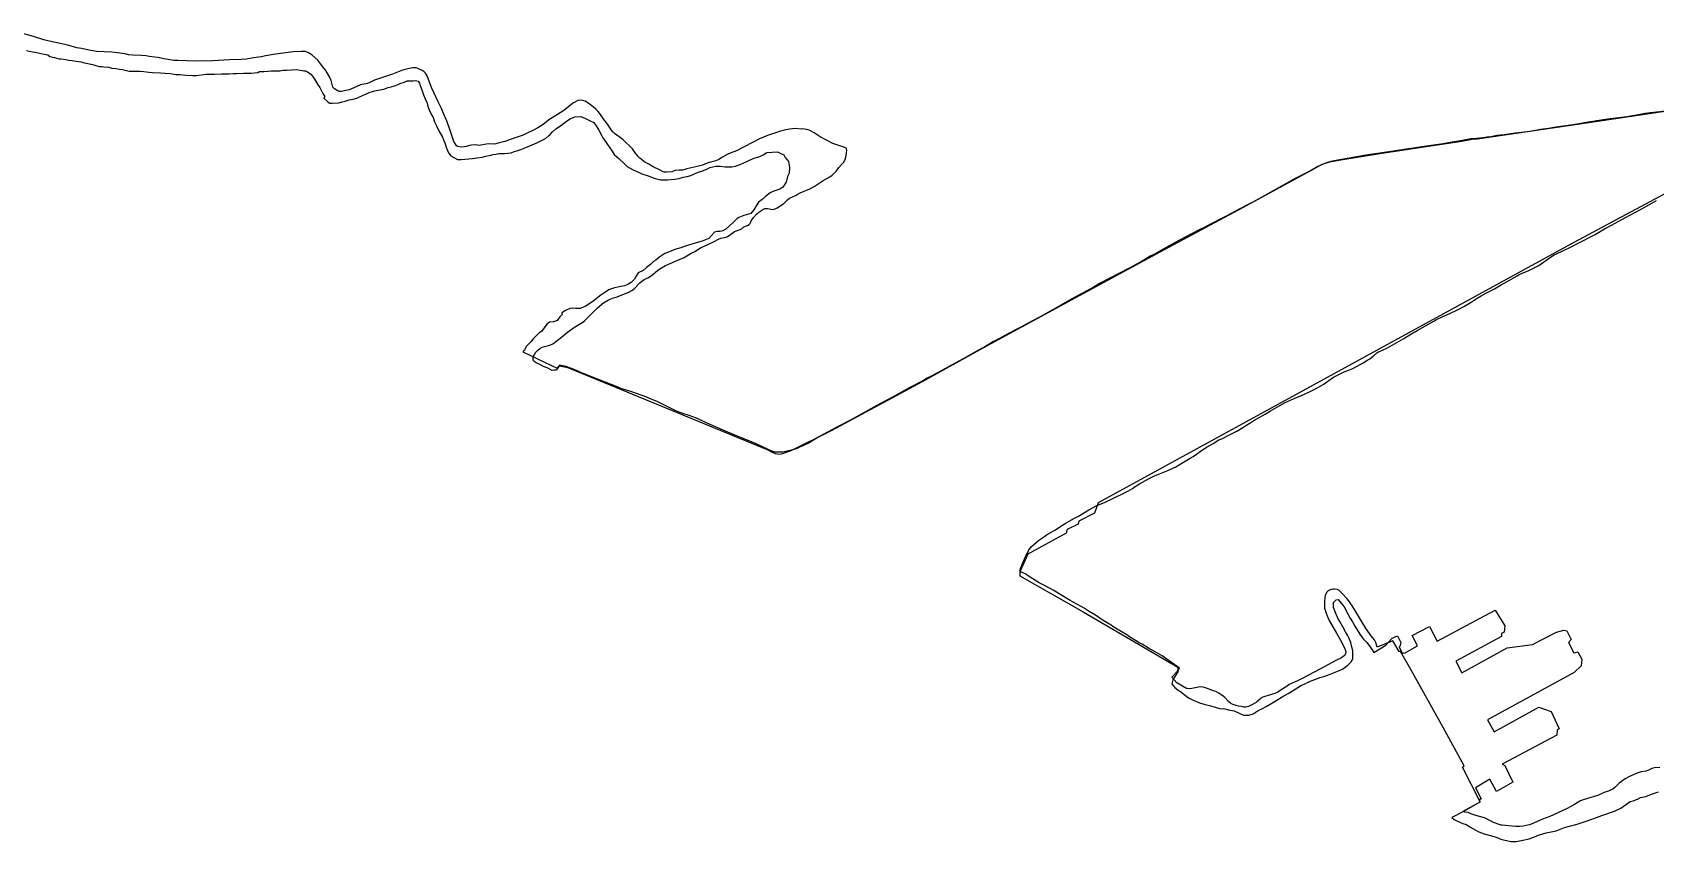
# Model space of a CAD drawing. Extents: x 0 to 800, y 146 to 730.
# Drawn here: x 471.26 to 507.5, y 582.74 to 600.81 of the extents above; entities that cross this region are included whole.
import ezdxf

# ---------------------------------------------------------------- set-up
doc = ezdxf.new("R2010")
doc.units = 0
doc.layers.get('0').update_dxf_attribs({"linetype": 'CONTINUOUS'})

msp = doc.modelspace()

# ---------------------------------------------------------------- linework, layer by layer
at = {"color": 3}
for points in [[(507.803125, 599.059375), (507.38125, 599.009375), (507.271875, 598.99375), (507.075, 598.95625), (506.85625, 598.921875), (506.428125, 598.871875), (506.00625, 598.8), (505.790625, 598.765625), (505.65, 598.746875), (505.228125, 598.68125), (505.10625, 598.659375), (504.93125, 598.6375), (504.7, 598.596875), (504.371875, 598.55625), (504.11875, 598.521875), (503.95625, 598.50625), (503.890625, 598.490625), (503.825, 598.478125), (503.740625, 598.465625), (503.646875, 598.453125), (503.503125, 598.4375), (503.38125, 598.428125), (503.25625, 598.409375), (503.1, 598.378125), (502.959375, 598.35625), (502.759375, 598.31875), (502.54375, 598.290625), (502.28125, 598.25), (502.090625, 598.225), (501.928125, 598.2), (501.746875, 598.16875), (501.546875, 598.140625), (500.984375, 598.05625), (500.828125, 598.028125), (500.446875, 597.959375), (500.253125, 597.921875), (500.153125, 597.89375), (500.103125, 597.875), (499.959375, 597.8125), (499.796875, 597.71875), (499.45625, 597.54375), (499.15, 597.375), (498.70625, 597.13125), (498.571875, 597.05625), (498.50625, 597.01875), (498.434375, 596.98125), (498.375, 596.95), (498.109375, 596.809375), (498.021875, 596.765625), (497.9125, 596.703125), (497.825, 596.6625), (497.565625, 596.528125), (497.409375, 596.44375), (497.328125, 596.403125), (496.984375, 596.225), (496.871875, 596.165625), (496.509375, 595.965625), (496.3, 595.846875), (496.21875, 595.809375), (496.109375, 595.74375), (496.01875, 595.69375), (495.74375, 595.546875), (495.103125, 595.20625), (494.928125, 595.103125), (494.46875, 594.85625), (494.271875, 594.74375), (493.825, 594.49375), (493.746875, 594.45), (493.490625, 594.3125), (493.325, 594.228125), (493.20625, 594.16875), (493.109375, 594.115625), (492.95625, 594.03125), (492.853125, 593.975), (492.71875, 593.90625), (492.546875, 593.8), (492.384375, 593.7125), (492.04375, 593.51875), (491.95625, 593.471875), (491.765625, 593.371875), (491.634375, 593.296875), (491.53125, 593.240625), (491.36875, 593.153125), (491.234375, 593.084375), (491.153125, 593.0375), (490.853125, 592.88125), (490.7125, 592.803125), (490.478125, 592.671875), (490.303125, 592.578125), (490.115625, 592.475), (489.590625, 592.1875), (489.5125, 592.140625), (489.190625, 591.978125), (488.834375, 591.7875), (488.603125, 591.646875), (488.44375, 591.56875), (488.384375, 591.54375), (488.33125, 591.515625), (488.234375, 591.484375), (488.015625, 591.434375), (487.8375, 591.434375), (487.76875, 591.459375), (487.684375, 591.49375), (487.415625, 591.61875), (487.328125, 591.65625), (486.928125, 591.81875), (486.73125, 591.903125), (486.321875, 592.08125), (486.16875, 592.153125), (486.084375, 592.190625), (485.921875, 592.25), (485.734375, 592.315625), (485.628125, 592.359375), (485.221875, 592.55625), (485.025, 592.6375), (484.978125, 592.659375), (484.61875, 592.7875), (484.396875, 592.859375), (484.334375, 592.884375), (483.934375, 593.040625), (483.553125, 593.190625), (483.35625, 593.278125), (483.175, 593.346875), (483.025, 593.378125), (482.975, 593.309375), (482.9625, 593.26875), (482.94375, 593.2625), (482.90625, 593.2625), (482.8625, 593.25625), (482.75, 593.315625), (482.6875, 593.340625), (482.55625, 593.409375), (482.50625, 593.428125), (482.484375, 593.44375), (482.459375, 593.465625), (482.440625, 593.49375), (482.440625, 593.5375), (482.4375, 593.5625), (482.459375, 593.6), (482.5, 593.665625), (482.534375, 593.703125), (482.590625, 593.746875), (482.640625, 593.778125), (482.690625, 593.796875), (482.8125, 593.825), (482.878125, 593.853125), (483.06875, 594), (483.20625, 594.1125), (483.365625, 594.225), (483.55, 594.3375), (483.590625, 594.371875), (483.7, 594.478125), (483.775, 594.55625), (483.86875, 594.653125), (483.978125, 594.746875), (484.034375, 594.784375), (484.125, 594.834375), (484.234375, 594.878125), (484.290625, 594.89375), (484.571875, 595.009375), (484.640625, 595.046875), (484.703125, 595.090625), (484.821875, 595.21875), (484.865625, 595.25625), (484.91875, 595.2875), (485.003125, 595.328125), (485.075, 595.371875), (485.21875, 595.490625), (485.265625, 595.525), (485.396875, 595.603125), (485.725, 595.740625), (485.8125, 595.784375), (485.965625, 595.875), (486.046875, 595.91875), (486.175, 596), (486.3375, 596.06875), (486.465625, 596.134375), (486.58125, 596.190625), (486.628125, 596.2125), (486.75, 596.2375), (486.778125, 596.246875), (486.81875, 596.271875), (486.871875, 596.31875), (486.93125, 596.359375), (486.95625, 596.371875), (487.059375, 596.40625), (487.103125, 596.428125), (487.146875, 596.4625), (487.221875, 596.49375), (487.2625, 596.521875), (487.28125, 596.540625), (487.30625, 596.603125), (487.35625, 596.678125), (487.428125, 596.75), (487.48125, 596.796875), (487.546875, 596.840625), (487.6125, 596.871875), (487.64375, 596.878125), (487.675, 596.878125), (487.746875, 596.859375), (487.796875, 596.853125), (487.84375, 596.86875), (487.884375, 596.8875), (488.034375, 596.9875), (488.06875, 597.015625), (488.121875, 597.071875), (488.165625, 597.103125), (488.296875, 597.16875), (488.3375, 597.1875), (488.403125, 597.221875), (488.61875, 597.3125), (488.715625, 597.365625), (488.9125, 597.503125), (489.0625, 597.584375), (489.115625, 597.621875), (489.140625, 597.64375), (489.2125, 597.71875), (489.265625, 597.790625), (489.334375, 597.865625), (489.365625, 597.903125), (489.403125, 597.971875), (489.41875, 598.021875), (489.4375, 598.121875), (489.440625, 598.18125), (489.4375, 598.20625), (489.425, 598.225), (489.4, 598.240625), (489.30625, 598.265625), (489.128125, 598.328125), (488.846875, 598.475), (488.715625, 598.5625), (488.603125, 598.621875), (488.55, 598.640625), (488.446875, 598.653125), (488.425, 598.65), (488.3, 598.659375), (488.165625, 598.64375), (488.040625, 598.625), (487.940625, 598.596875), (487.671875, 598.50625), (487.490625, 598.428125), (487.35, 598.359375), (487.134375, 598.24375), (486.978125, 598.165625), (486.8375, 598.1125), (486.7875, 598.090625), (486.66875, 598.01875), (486.584375, 597.971875), (486.51875, 597.940625), (486.396875, 597.9125), (486.321875, 597.8875), (486.21875, 597.84375), (486.06875, 597.803125), (485.871875, 597.7625), (485.828125, 597.746875), (485.775, 597.73125), (485.696875, 597.734375), (485.609375, 597.721875), (485.534375, 597.69375), (485.41875, 597.684375), (485.365625, 597.6875), (485.34375, 597.69375), (485.259375, 597.7375), (485.121875, 597.803125), (485.025, 597.865625), (484.934375, 597.909375), (484.89375, 597.9375), (484.821875, 597.996875), (484.790625, 598.028125), (484.71875, 598.121875), (484.690625, 598.165625), (484.659375, 598.209375), (484.440625, 598.4125), (484.25625, 598.553125), (484.215625, 598.5875), (484.1875, 598.625), (484.084375, 598.78125), (484.003125, 598.884375), (483.94375, 598.975), (483.890625, 599.040625), (483.8375, 599.096875), (483.78125, 599.146875), (483.6375, 599.246875), (483.596875, 599.271875), (483.546875, 599.2875), (483.5, 599.296875), (483.434375, 599.2875), (483.340625, 599.2375), (483.28125, 599.19375), (483.190625, 599.1125), (483.103125, 599.05), (482.8625, 598.903125), (482.790625, 598.853125), (482.73125, 598.8), (482.6625, 598.753125), (482.546875, 598.678125), (482.446875, 598.621875), (482.303125, 598.559375), (482.23125, 598.521875), (482.16875, 598.496875), (481.990625, 598.440625), (481.80625, 598.375), (481.659375, 598.33125), (481.578125, 598.315625), (481.434375, 598.31875), (481.271875, 598.2875), (481.225, 598.284375), (481.15, 598.29375), (481.0625, 598.290625), (481.015625, 598.284375), (480.946875, 598.259375), (480.896875, 598.25), (480.84375, 598.246875), (480.753125, 598.25625), (480.73125, 598.271875), (480.703125, 598.3125), (480.671875, 598.375), (480.621875, 598.50625), (480.578125, 598.640625), (480.51875, 598.809375), (480.425, 599.0375), (480.39375, 599.10625), (480.315625, 599.259375), (480.171875, 599.575), (480.071875, 599.8375), (480.034375, 599.896875), (480.003125, 599.928125), (479.959375, 599.95625), (479.853125, 600.0125), (479.825, 600.01875), (479.753125, 600.015625), (479.6375, 599.996875), (479.525, 599.9625), (479.3, 599.878125), (478.89375, 599.740625), (478.775, 599.68125), (478.7375, 599.665625), (478.621875, 599.64375), (478.584375, 599.634375), (478.4375, 599.56875), (478.328125, 599.528125), (478.259375, 599.509375), (478.15, 599.490625), (478.10625, 599.490625), (478.08125, 599.5), (478.00625, 599.546875), (477.96875, 599.5875), (477.95625, 599.615625), (477.93125, 599.73125), (477.89375, 599.815625), (477.8125, 599.95625), (477.746875, 600.040625), (477.628125, 600.184375), (477.50625, 600.296875), (477.4625, 600.328125), (477.425, 600.353125), (477.35625, 600.378125), (477.334375, 600.384375), (477.2625, 600.384375), (477.078125, 600.371875), (476.684375, 600.321875), (476.459375, 600.284375), (476.375, 600.2625), (476.196875, 600.240625), (476.040625, 600.2125), (475.928125, 600.2), (475.65625, 600.196875), (475.284375, 600.175), (475.215625, 600.165625), (475.046875, 600.171875), (474.903125, 600.1625), (474.703125, 600.175), (474.509375, 600.178125), (474.41875, 600.18125), (474.2, 600.215625), (474.05, 600.25), (473.8625, 600.26875), (473.796875, 600.28125), (473.69375, 600.290625), (473.503125, 600.296875), (473.40625, 600.309375), (473.328125, 600.328125), (473.03125, 600.36875), (472.6875, 600.384375), (472.565625, 600.4), (472.353125, 600.446875), (472.253125, 600.465625), (472.053125, 600.521875), (471.809375, 600.575), (471.696875, 600.59375), (471.515625, 600.640625), (471.28125, 600.715625), (470.965625, 600.80625)], [(507.596875, 584.396875), (507.478125, 584.3875), (507.41875, 584.36875), (507.359375, 584.340625), (507.2875, 584.315625), (507.178125, 584.29375), (507.090625, 584.26875), (506.915625, 584.19375), (506.825, 584.140625), (506.690625, 584.04375), (506.59375, 583.95), (506.546875, 583.9125), (506.465625, 583.875), (506.353125, 583.834375), (506.209375, 583.771875), (506.075, 583.734375), (505.859375, 583.665625), (505.809375, 583.640625), (505.6875, 583.565625), (505.525, 583.478125), (505.321875, 583.378125), (505.140625, 583.296875), (504.978125, 583.240625), (504.790625, 583.15625), (504.74375, 583.1375), (504.675, 583.1125), (504.546875, 583.084375), (504.459375, 583.078125), (504.375, 583.078125), (504.075, 583.103125), (504.05, 583.10625), (504.00625, 583.11875), (503.878125, 583.16875), (503.784375, 583.215625), (503.7375, 583.24375), (503.684375, 583.26875), (503.484375, 583.31875), (503.378125, 583.359375), (503.359375, 583.36875), (503.315625, 583.3875), (503.2375, 583.396875), (503.228125, 583.403125), (503.20625, 583.41875), (503.584375, 583.625), (503.1875, 584.4), (503.225, 584.43125), (502.759375, 585.290625), (502.0375, 586.58125), (501.80625, 586.98125), (501.771875, 586.9875), (501.6375, 587.225), (501.284375, 587.078125), (501.26875, 587.134375), (501.253125, 587.18125), (501.221875, 587.246875), (501.1875, 587.290625), (501.14375, 587.340625), (501.1125, 587.384375), (501.025, 587.509375), (500.8, 587.8875), (500.740625, 587.984375), (500.653125, 588.1125), (500.609375, 588.16875), (500.5125, 588.275), (500.44375, 588.340625), (500.425, 588.353125), (500.4, 588.365625), (500.33125, 588.378125), (500.303125, 588.378125), (500.259375, 588.36875), (500.234375, 588.3625), (500.190625, 588.340625), (500.171875, 588.321875), (500.15625, 588.3), (500.14375, 588.278125), (500.125, 588.234375), (500.115625, 588.1875), (500.10625, 588.1), (500.10625, 588.0125), (500.109375, 587.953125), (500.115625, 587.928125), (500.128125, 587.88125), (500.15, 587.815625), (500.190625, 587.728125), (500.215625, 587.675), (500.375, 587.396875), (500.46875, 587.234375), (500.54375, 587.084375), (500.56875, 587.025), (500.584375, 586.978125), (500.578125, 586.934375), (500.571875, 586.9125), (500.55625, 586.89375), (500.51875, 586.8625), (500.471875, 586.8375), (500.378125, 586.79375), (500.003125, 586.5875), (499.628125, 586.390625), (499.51875, 586.334375), (499.371875, 586.26875), (499.321875, 586.24375), (499.271875, 586.2125), (499.14375, 586.125), (499.065625, 586.075), (499, 586.046875), (498.775, 585.98125), (498.7125, 585.95625), (498.6875, 585.9375), (498.6, 585.859375), (498.58125, 585.846875), (498.459375, 585.775), (498.409375, 585.753125), (498.38125, 585.746875), (498.35, 585.74375), (498.30625, 585.74375), (498.246875, 585.753125), (498.1875, 585.765625), (498.134375, 585.778125), (498.090625, 585.790625), (498.0625, 585.803125), (498.0125, 585.83125), (497.965625, 585.86875), (497.884375, 585.953125), (497.84375, 585.9875), (497.796875, 586.025), (497.73125, 586.0625), (497.68125, 586.090625), (497.628125, 586.109375), (497.45, 586.175), (497.4, 586.1875), (497.35, 586.19375), (497.296875, 586.190625), (497.146875, 586.159375), (497.1, 586.153125), (497.04375, 586.15625), (497.025, 586.15625), (496.8125, 586.2875), (496.703125, 586.409375), (496.828125, 586.546875), (496.871875, 586.6125), (496.48125, 586.890625), (496.328125, 586.975), (496.178125, 587.05625), (496.034375, 587.146875), (495.984375, 587.171875), (495.753125, 587.3125), (495.69375, 587.353125), (495.44375, 587.503125), (495.38125, 587.54375), (495.34375, 587.571875), (495.16875, 587.678125), (494.99375, 587.796875), (494.85625, 587.875), (494.740625, 587.95), (494.678125, 587.9875), (494.428125, 588.121875), (494.05, 588.353125), (493.871875, 588.45), (493.740625, 588.515625), (493.5375, 588.646875), (493.421875, 588.71875), (493.325, 588.765625), (493.315625, 588.7875), (493.315625, 588.809375), (493.321875, 588.834375), (493.36875, 588.95), (493.45, 589.1375), (493.48125, 589.196875), (493.5, 589.2375), (493.559375, 589.31875), (493.609375, 589.36875), (493.725, 589.459375), (493.8125, 589.525), (493.896875, 589.584375), (493.940625, 589.6125), (494.0375, 589.6625), (494.0875, 589.690625), (494.284375, 589.821875), (494.31875, 589.84375), (494.5125, 589.95), (494.6125, 590.003125), (494.85, 590.146875), (494.946875, 590.2), (495.0125, 590.234375), (495.209375, 590.31875), (495.615625, 590.509375), (495.71875, 590.5625), (495.81875, 590.621875), (495.88125, 590.665625), (495.978125, 590.73125), (496.18125, 590.8375), (496.315625, 590.903125), (496.609375, 591.028125), (496.7875, 591.109375), (496.8875, 591.165625), (497.10625, 591.303125), (497.178125, 591.340625), (497.25, 591.3875), (497.384375, 591.484375), (497.490625, 591.553125), (497.621875, 591.625), (497.75, 591.709375), (497.81875, 591.734375), (497.990625, 591.821875), (498.15, 591.90625), (498.2875, 591.9875), (498.56875, 592.165625), (498.78125, 592.284375), (498.9, 592.359375), (499.1625, 592.50625), (499.23125, 592.540625), (499.43125, 592.63125), (499.596875, 592.7), (499.775, 592.784375), (499.91875, 592.85625), (500.08125, 592.946875), (500.30625, 593.10625), (500.546875, 593.225), (500.66875, 593.271875), (500.74375, 593.303125), (500.971875, 593.43125), (501.075, 593.49375), (501.121875, 593.51875), (501.2, 593.584375), (501.275, 593.653125), (501.3125, 593.678125), (501.3875, 593.703125), (501.515625, 593.7625), (501.88125, 593.971875), (502.0375, 594.06875), (502.178125, 594.153125), (502.546875, 594.359375), (502.609375, 594.396875), (502.7375, 594.459375), (502.90625, 594.534375), (503.078125, 594.6125), (503.23125, 594.69375), (503.38125, 594.784375), (503.515625, 594.871875), (503.603125, 594.928125), (503.725, 594.99375), (503.903125, 595.084375), (504.0375, 595.165625), (504.13125, 595.215625), (504.409375, 595.375), (504.471875, 595.409375), (504.671875, 595.49375), (504.83125, 595.571875), (504.890625, 595.603125), (505, 595.675), (505.153125, 595.7875), (505.234375, 595.8375), (505.403125, 595.915625), (505.646875, 596.0375), (505.740625, 596.0875), (506.153125, 596.296875), (506.359375, 596.41875), (506.4375, 596.45625), (506.83125, 596.675), (507.165625, 596.85), (507.415625, 596.996875), (507.51875, 597.05625)]]:
    msp.add_lwpolyline(points, dxfattribs=at)
at = {"color": 1}
for points in [[(471.125, 600.40625), (471.2625, 600.375), (471.321875, 600.365625), (471.415625, 600.346875), (471.4875, 600.33125), (471.60625, 600.303125), (471.646875, 600.271875), (471.75, 600.24375), (471.859375, 600.21875), (471.890625, 600.21875), (472.003125, 600.2), (472.065625, 600.190625), (472.15, 600.178125), (472.2375, 600.16875), (472.340625, 600.15), (472.425, 600.13125), (472.49375, 600.115625), (472.596875, 600.0875), (472.653125, 600.075), (472.75, 600.046875), (472.809375, 600.046875), (472.853125, 600.0375), (472.965625, 600.03125), (473.03125, 600.0125), (473.11875, 600.003125), (473.203125, 599.984375), (473.271875, 599.98125), (473.41875, 599.94375), (473.515625, 599.94375), (473.665625, 599.940625), (473.74375, 599.9375), (473.85625, 599.91875), (473.940625, 599.9125), (474.121875, 599.903125), (474.225, 599.896875), (474.34375, 599.8875), (474.4625, 599.86875), (474.55, 599.86875), (474.684375, 599.85625), (474.83125, 599.846875), (474.925, 599.846875), (475.1375, 599.871875), (475.178125, 599.871875), (475.23125, 599.875), (475.325, 599.875), (475.48125, 599.88125), (475.525, 599.88125), (475.653125, 599.884375), (475.7375, 599.8875), (475.8125, 599.890625), (475.96875, 599.896875), (476.140625, 599.896875), (476.215625, 599.90625), (476.29375, 599.915625), (476.328125, 599.934375), (476.428125, 599.934375), (476.525, 599.94375), (476.59375, 599.953125), (476.790625, 599.953125), (476.85, 599.965625), (476.934375, 599.965625), (477.040625, 599.975), (477.15, 599.978125), (477.24375, 599.9625), (477.31875, 599.953125), (477.359375, 599.946875), (477.403125, 599.925), (477.478125, 599.875), (477.5125, 599.83125), (477.55625, 599.7625), (477.625, 599.65), (477.678125, 599.575), (477.746875, 599.44375), (477.7875, 599.378125), (477.7625, 599.340625), (477.85625, 599.25625), (477.890625, 599.228125), (477.959375, 599.225), (478.096875, 599.2375), (478.175, 599.25625), (478.24375, 599.275), (478.328125, 599.3), (478.421875, 599.31875), (478.5, 599.340625), (478.565625, 599.36875), (478.6, 599.3875), (478.628125, 599.396875), (478.73125, 599.446875), (478.78125, 599.4625), (478.83125, 599.48125), (478.89375, 599.503125), (479.10625, 599.540625), (479.2, 599.575), (479.26875, 599.59375), (479.3625, 599.625), (479.440625, 599.653125), (479.484375, 599.671875), (479.54375, 599.6875), (479.628125, 599.728125), (479.759375, 599.728125), (479.815625, 599.734375), (479.86875, 599.715625), (479.903125, 599.671875), (479.9125, 599.64375), (479.93125, 599.584375), (479.9625, 599.5), (479.990625, 599.415625), (480.025, 599.325), (480.075, 599.225), (480.090625, 599.1625), (480.11875, 599.078125), (480.171875, 598.965625), (480.203125, 598.90625), (480.2375, 598.8125), (480.28125, 598.71875), (480.33125, 598.60625), (480.4125, 598.471875), (480.4375, 598.409375), (480.46875, 598.340625), (480.50625, 598.221875), (480.55, 598.115625), (480.6, 598.05), (480.75, 597.971875), (480.834375, 597.971875), (480.915625, 597.975), (481.00625, 597.98125), (481.084375, 597.990625), (481.1875, 598.009375), (481.3, 598.01875), (481.384375, 598.040625), (481.49375, 598.06875), (481.546875, 598.078125), (481.615625, 598.0875), (481.675, 598.103125), (481.796875, 598.103125), (481.95, 598.11875), (482.01875, 598.146875), (482.078125, 598.1625), (482.165625, 598.190625), (482.275, 598.240625), (482.36875, 598.275), (482.521875, 598.34375), (482.625, 598.396875), (482.7125, 598.4375), (482.78125, 598.5), (482.815625, 598.528125), (482.871875, 598.5875), (482.94375, 598.653125), (483.046875, 598.725), (483.184375, 598.825), (483.26875, 598.878125), (483.36875, 598.91875), (483.50625, 598.928125), (483.609375, 598.8875), (483.696875, 598.84375), (483.790625, 598.79375), (483.84375, 598.725), (483.909375, 598.621875), (483.9625, 598.509375), (483.996875, 598.453125), (484.046875, 598.38125), (484.153125, 598.228125), (484.20625, 598.153125), (484.246875, 598.084375), (484.353125, 597.990625), (484.471875, 597.878125), (484.540625, 597.815625), (484.659375, 597.75), (484.80625, 597.68125), (484.8625, 597.646875), (485.009375, 597.60625), (485.165625, 597.54375), (485.284375, 597.51875), (485.440625, 597.5125), (485.59375, 597.528125), (485.696875, 597.54375), (485.790625, 597.571875), (485.875, 597.5875), (485.9625, 597.615625), (486.121875, 597.684375), (486.203125, 597.709375), (486.33125, 597.759375), (486.3875, 597.7875), (486.51875, 597.821875), (486.6125, 597.821875), (486.725, 597.803125), (486.871875, 597.803125), (486.95625, 597.821875), (487.059375, 597.859375), (487.128125, 597.890625), (487.221875, 597.934375), (487.271875, 597.953125), (487.375, 598.003125), (487.496875, 598.0375), (487.571875, 598.075), (487.65625, 598.125), (487.896875, 598.1375), (487.984375, 598.096875), (488.034375, 598.075), (488.06875, 598.0125), (488.1375, 597.928125), (488.1625, 597.7875), (488.153125, 597.6625), (488.121875, 597.590625), (488.0875, 597.4625), (488.0125, 597.35), (487.95, 597.30625), (487.8125, 597.265625), (487.728125, 597.221875), (487.625, 597.14375), (487.55625, 597.078125), (487.471875, 597.015625), (487.41875, 596.9375), (487.36875, 596.84375), (487.3, 596.765625), (487.14375, 596.721875), (487.034375, 596.671875), (486.99375, 596.653125), (486.90625, 596.559375), (486.828125, 596.496875), (486.74375, 596.4125), (486.675, 596.378125), (486.615625, 596.3625), (486.5375, 596.3625), (486.4875, 596.34375), (486.41875, 596.275), (486.359375, 596.209375), (486.2125, 596.146875), (486.025, 596.096875), (485.8875, 596.05), (485.81875, 596.025), (485.734375, 595.996875), (485.621875, 595.965625), (485.528125, 595.93125), (485.459375, 595.903125), (485.38125, 595.871875), (485.26875, 595.8), (485.178125, 595.721875), (485.125, 595.690625), (485.05625, 595.628125), (484.971875, 595.559375), (484.89375, 595.49375), (484.78125, 595.4375), (484.7375, 595.365625), (484.703125, 595.296875), (484.625, 595.225), (484.55, 595.175), (484.48125, 595.15), (484.359375, 595.125), (484.23125, 595.1), (484.1625, 595.071875), (484.11875, 595.059375), (484.078125, 595.021875), (484.01875, 594.9875), (483.95, 594.9375), (483.890625, 594.89375), (483.803125, 594.825), (483.725, 594.771875), (483.596875, 594.684375), (483.4875, 594.640625), (483.384375, 594.640625), (483.315625, 594.65), (483.25625, 594.640625), (483.1625, 594.6), (483.078125, 594.546875), (483.0875, 594.50625), (483.034375, 594.459375), (482.971875, 594.375), (482.896875, 594.346875), (482.803125, 594.334375), (482.75, 594.296875), (482.7, 594.23125), (482.63125, 594.1375), (482.571875, 594.1), (482.4375, 593.965625), (482.3875, 593.9), (482.31875, 593.828125), (482.2875, 593.8), (482.24375, 593.721875), (482.2125, 593.675), (482.990625, 593.30625), (483.028125, 593.3625), (483.175, 593.334375), (483.225, 593.315625), (487.68125, 591.4875), (487.775, 591.43125), (487.84375, 591.40625), (487.946875, 591.39375), (488.009375, 591.40625), (488.2, 591.46875), (489.103125, 591.921875), (491.13125, 593.015625), (492.484375, 593.7625), (494.55625, 594.890625), (496.440625, 595.909375), (498.2875, 596.896875), (499.6375, 597.634375), (499.846875, 597.75), (500.053125, 597.86875), (500.228125, 597.91875), (500.471875, 597.9625), (501.34375, 598.10625), (503.171875, 598.38125), (503.44375, 598.428125), (503.528125, 598.428125), (505.8125, 598.76875), (508.159375, 599.1125)], [(509.7125, 598.278125), (505.675, 596.11875), (495.053125, 590.303125), (494.975, 590.075), (494.625, 589.89375), (494.60625, 589.828125), (494.365625, 589.70625), (494.340625, 589.625), (493.4875, 589.159375), (493.303125, 588.765625), (493.309375, 588.675), (494.71875, 587.871875), (496.834375, 586.634375), (496.83125, 586.53125), (496.721875, 586.353125), (496.696875, 586.265625), (496.715625, 586.240625), (496.76875, 586.18125), (496.83125, 586.125), (496.9, 586.08125), (497.00625, 586.003125), (497.075, 585.946875), (497.14375, 585.909375), (497.31875, 585.8375), (497.440625, 585.8), (497.540625, 585.778125), (497.790625, 585.703125), (497.85, 585.7125), (497.9625, 585.68125), (498.09375, 585.6625), (498.303125, 585.5625), (498.41875, 585.5625), (498.5125, 585.590625), (498.628125, 585.665625), (498.721875, 585.7125), (498.809375, 585.753125), (498.93125, 585.828125), (499.046875, 585.89375), (499.10625, 585.93125), (499.203125, 585.996875), (499.296875, 586.04375), (499.43125, 586.128125), (499.59375, 586.23125), (499.675, 586.265625), (499.728125, 586.29375), (499.809375, 586.328125), (499.915625, 586.365625), (500.003125, 586.4), (500.09375, 586.428125), (500.2, 586.465625), (500.38125, 586.534375), (500.509375, 586.590625), (500.63125, 586.68125), (500.70625, 586.75), (500.7375, 586.821875), (500.7375, 586.928125), (500.740625, 587.003125), (500.71875, 587.08125), (500.69375, 587.184375), (500.65, 587.2875), (500.621875, 587.35), (500.578125, 587.425), (500.515625, 587.53125), (500.45, 587.65625), (500.4125, 587.7125), (500.3625, 587.83125), (500.3125, 587.965625), (500.3125, 588.078125), (500.365625, 588.134375), (500.4125, 588.146875), (500.515625, 588.01875), (500.5625, 587.95625), (500.603125, 587.878125), (500.678125, 587.728125), (500.734375, 587.646875), (500.784375, 587.55), (500.840625, 587.465625), (500.9, 587.36875), (500.96875, 587.26875), (501.05625, 587.18125), (501.10625, 587.11875), (501.15625, 587.04375), (501.20625, 586.959375), (501.340625, 587.040625), (501.48125, 587.125), (501.615625, 587.278125), (501.740625, 587.33125), (501.8125, 587.184375), (501.796875, 587.11875), (501.775, 587.090625), (501.84375, 586.946875), (501.875, 586.95625), (501.896875, 586.95), (502.184375, 587.109375), (502.06875, 587.34375), (502.45, 587.540625), (502.625, 587.2125), (503.915625, 587.90625), (504.1375, 587.559375), (504.11875, 587.41875), (504.0625, 587.3875), (504.059375, 587.321875), (503.0375, 586.76875), (503.178125, 586.50625), (504.190625, 587.06875), (504.75625, 587.1375), (505.290625, 587.41875), (505.45, 587.4625), (505.51875, 587.446875), (505.615625, 587.25), (505.55625, 587.18125), (505.678125, 586.95625), (505.7625, 586.978125), (505.85625, 586.815625), (505.8375, 586.665625), (505.68125, 586.5125), (503.746875, 585.45625), (503.896875, 585.19375), (504.896875, 585.740625), (505.171875, 585.646875), (505.346875, 585.259375), (505.303125, 585.23125), (505.29375, 585.11875), (504.075, 584.46875), (504.13125, 584.440625), (504.315625, 584.065625), (503.946875, 583.85625), (503.796875, 584.13125), (503.478125, 583.9375), (503.609375, 583.69375), (503.565625, 583.66875), (503.575, 583.61875), (503.228125, 583.415625), (502.95, 583.278125), (503.00625, 583.23125), (503.075, 583.19375), (503.2, 583.140625), (503.26875, 583.121875), (503.35625, 583.065625), (503.471875, 583), (503.55625, 582.959375), (503.671875, 582.9125), (503.815625, 582.875), (503.940625, 582.8375), (504.046875, 582.790625), (504.134375, 582.76875), (504.278125, 582.740625), (504.390625, 582.740625), (504.5375, 582.771875), (504.68125, 582.8), (504.9125, 582.89375), (505.05625, 582.934375), (505.284375, 582.98125), (505.46875, 583.053125), (505.575, 583.08125), (505.75, 583.128125), (505.95, 583.196875), (506.121875, 583.253125), (506.303125, 583.325), (506.584375, 583.41875), (506.728125, 583.4875), (506.934375, 583.63125), (507.003125, 583.65), (507.096875, 583.684375), (507.1625, 583.721875), (507.28125, 583.75), (507.40625, 583.796875), (507.56875, 583.846875)]]:
    msp.add_lwpolyline(points, dxfattribs=at)

doc.saveas('drawing.dxf')
